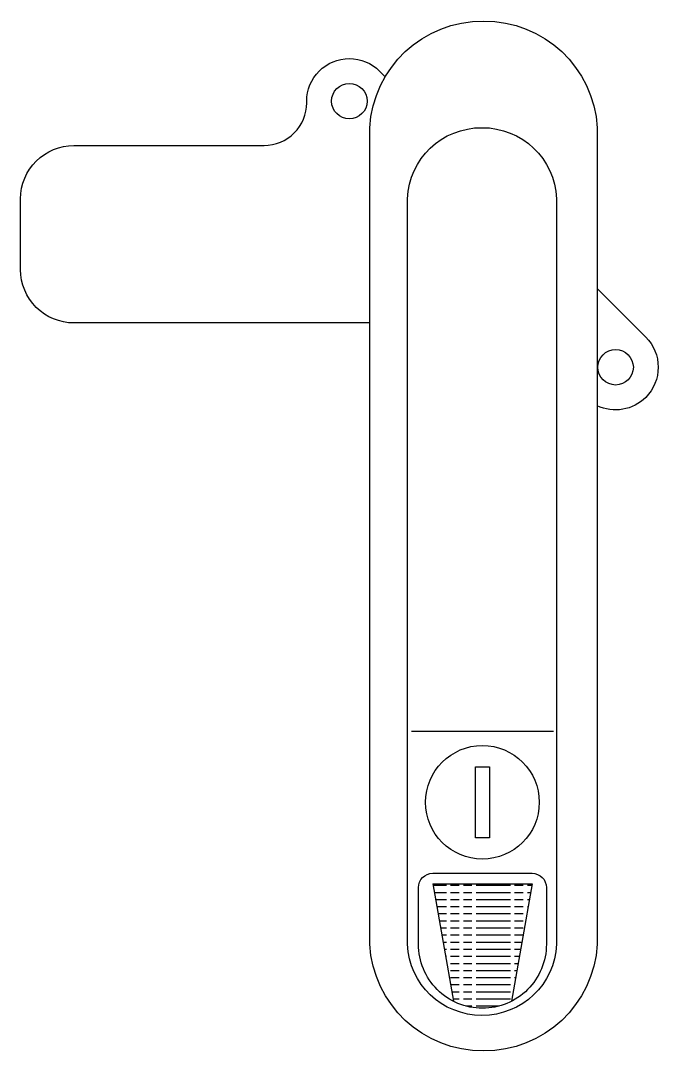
# Model space of a CAD drawing. Header units: millimetres. Extents: x 0 to 90, y 0 to 145.
import ezdxf

# ---------------------------------------------------------------- set-up
doc = ezdxf.new("R2010")
doc.units = ezdxf.units.MM

# ---------------------------------------------------------------- blocks, each defined once
blk = doc.blocks.new('AB-301-1-1')
at = {"linetype": 'Continuous'}
h = blk.add_hatch(dxfattribs=at)
h.set_pattern_fill('ACAD_ISO09W100', color=1, scale=0.2)
h.set_pattern_definition([(0, (-367.8747, 374.3201), (0, 1), [4.8, -0.6, 1.2, -0.6, 1.2, -0.6])])
h.paths.add_polyline_path([(-3.94, -112.58, 0.118404), (0.14, -113.56, 0.118404), (4.23, -112.58), (7.14, -96.06), (-6.86, -96.06)])
at = {"color": 1, "linetype": 'Continuous'}
for p, q in [((-9.86, -74.56), (10.14, -74.56)), ((-6.86, -96.06), (7.14, -96.06)), ((-6.86, -96.06), (-3.94, -112.58)), ((7.14, -96.06), (4.23, -112.58))]:
    blk.add_line(p, q, dxfattribs=at)
for points in [[(0.29, 25.44), (0.29, 25.44, -0.400643), (16.29, 10.44), (16.29, -104.56, -0.400643), (0.29, -119.56), (0.29, -119.56, -0.400643), (-15.71, -104.56), (-15.71, 10.44, -0.400643)], [(0.07, 10.44, -0.403991), (10.57, 0.44), (10.57, -104.56, -0.403991), (0.07, -114.56, -0.403991), (-10.43, -104.56), (-10.43, 0.44, -0.403991)], [(9.14, -96.56), (9.14, -104.56, -0.414214), (0.14, -113.56, -0.414214), (-8.86, -104.56), (-8.86, -96.56, -0.414214), (-6.86, -94.56), (7.14, -94.56, -0.414214)]]:
    blk.add_lwpolyline(points, format="xyb", close=True, dxfattribs=at)
for points in [[(-24.59, 14.18, -0.198912), (-22.84, 18.42), (-22.84, 18.42, -0.414214), (-14.35, 18.42), (-13.54, 17.61)], [(-15.71, -17.06), (-57.36, -17.06, -0.414214), (-64.86, -9.56), (-64.86, 0.44, -0.414214), (-57.36, 7.94), (-30.59, 7.94, 0.414214), (-24.59, 13.94), (-24.59, 14.18)], [(16.29, -12.22), (23.12, -19.06, -0.414214), (23.12, -27.54), (23.12, -27.54, -0.31835), (16.29, -28.71)]]:
    blk.add_lwpolyline(points, format="xyb", dxfattribs=at)
blk.add_lwpolyline([(-0.86, -79.56), (1.14, -79.56), (1.14, -89.56), (-0.86, -89.56)], close=True, dxfattribs=at)
for centre, radius in [((-18.59, 14.18), 2.5), ((18.88, -23.3), 2.5), ((0.14, -84.56), 8)]:
    blk.add_circle(centre, radius, dxfattribs=at)

msp = doc.modelspace()

# ---------------------------------------------------------------- block references
msp.add_blockref('AB-301-1-1', (64.86, 119.56))

doc.saveas('drawing.dxf')
